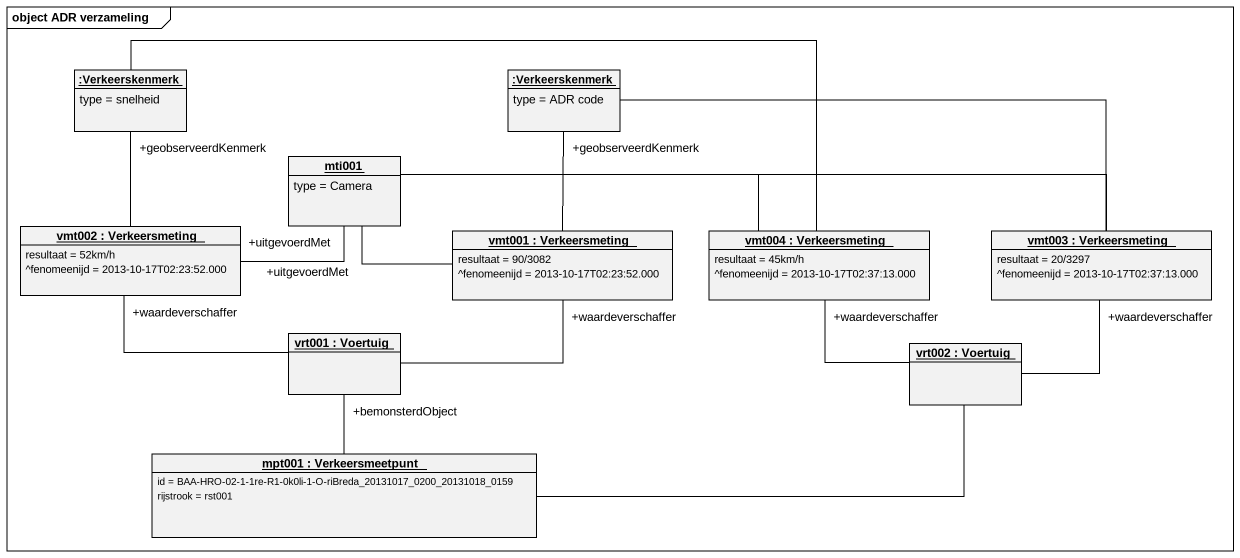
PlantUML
@startuml
mainframe object ADR verzameling
hide circle
hide empty members
object ":Verkeerskenmerk" as Verkeerskenmerk {
  type = snelheid
}
object ":Verkeerskenmerk" as Verkeerskenmerk_2 {
  type = ADR code
}
object mti001 {
  type = Camera
}
object "vmt002 : Verkeersmeting" as vmt002 {
  resultaat = 52km/h
  ^fenomeenijd = 2013-10-17T02:23:52.000
}
object "vmt001 : Verkeersmeting" as vmt001 {
  resultaat = 90/3082
  ^fenomeenijd = 2013-10-17T02:23:52.000
}
object "vmt004 : Verkeersmeting" as vmt004 {
  resultaat = 45km/h
  ^fenomeenijd = 2013-10-17T02:37:13.000
}
object "vmt003 : Verkeersmeting" as vmt003 {
  resultaat = 20/3297
  ^fenomeenijd = 2013-10-17T02:37:13.000
}
object "vrt001 : Voertuig" as vrt001
object "vrt002 : Voertuig" as vrt002
object "mpt001 : Verkeersmeetpunt" as mpt001 {
  id = BAA-HRO-02-1-1re-R1-0k0li-1-O-riBreda_20131017_0200_20131018_0159
  rijstrook = rst001
}
mti001 -right- vmt004
mti001 -right- vmt003
vmt002 -up- "+geobserveerdKenmerk" Verkeerskenmerk
vmt002 -right- "+uitgevoerdMet" mti001
vmt002 "+waardeverschaffer" -right- vrt001
vmt001 -up- "+geobserveerdKenmerk" Verkeerskenmerk_2
vmt001 -left- "+uitgevoerdMet" mti001
vmt001 "+waardeverschaffer" -left- vrt001
vmt004 -left- Verkeerskenmerk
vmt004 "+waardeverschaffer" -- vrt002
vmt003 -left- Verkeerskenmerk_2
vmt003 "+waardeverschaffer" -- vrt002
mpt001 -up- "+bemonsterdObject" vrt001
mpt001 -right- vrt002
@enduml
